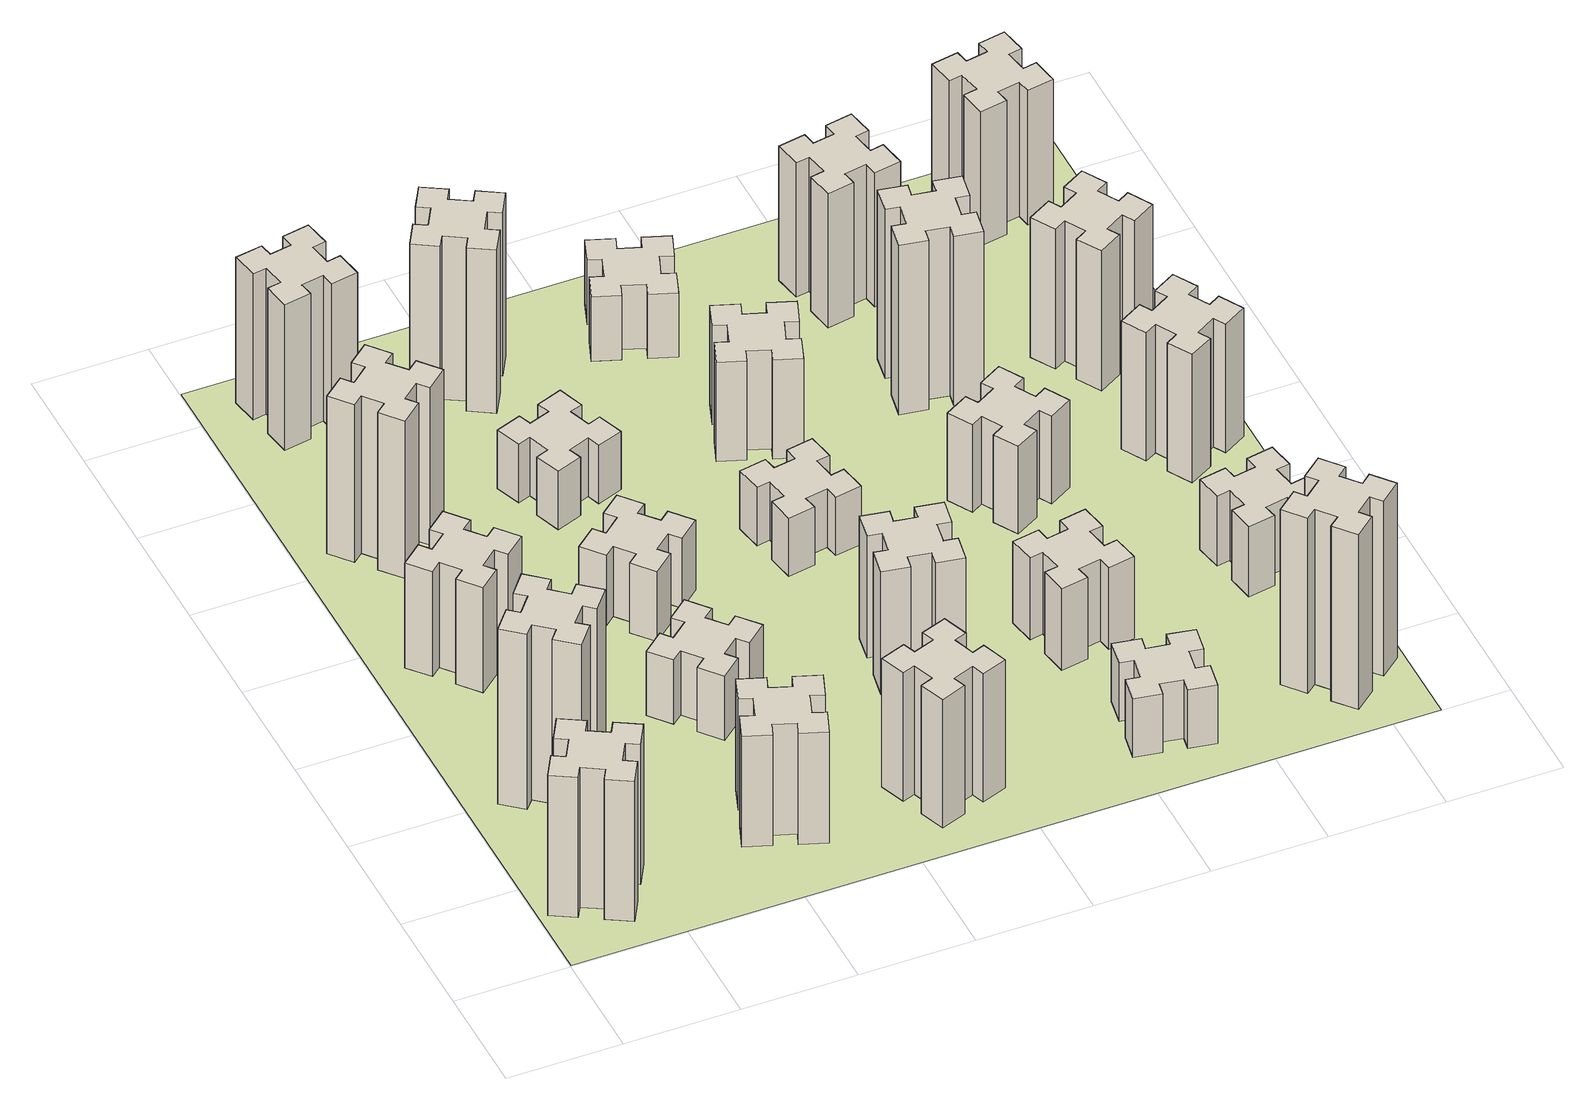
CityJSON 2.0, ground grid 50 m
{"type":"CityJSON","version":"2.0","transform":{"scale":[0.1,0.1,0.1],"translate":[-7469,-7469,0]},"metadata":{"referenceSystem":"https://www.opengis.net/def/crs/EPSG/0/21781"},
"CityObjects":{
"building1":{"type":"Building","attributes":{"class":"1000","function":"1000","usage":"1000","yearOfConstruction":2016,"roofType":"1000","measuredHeight":72,"storeysAboveGround":30,"storeysBelowGround":0},"geometry":[{"type":"Solid","lod":"1","boundaries":[[[[0,1,2,3,4,5,6,7,8,9,10,11,12,13,14,15,16,17,18,19]],[[17,16,20,21]],[[16,15,22,20]],[[15,14,23,22]],[[14,13,24,23]],[[13,12,25,24]],[[12,11,26,25]],[[11,10,27,26]],[[10,9,28,27]],[[9,8,29,28]],[[8,7,30,29]],[[7,6,31,30]],[[6,5,32,31]],[[5,4,33,32]],[[4,3,34,33]],[[3,2,35,34]],[[2,1,36,35]],[[1,0,37,36]],[[0,19,38,37]],[[19,18,39,38]],[[18,17,21,39]],[[24,25,26,27,28,29,30,31,32,33,34,35,36,37,38,39,21,20,22,23]]]]}]},
"building2":{"type":"Building","attributes":{"class":"1000","function":"1000","usage":"1000","yearOfConstruction":2016,"roofType":"1000","measuredHeight":90,"storeysAboveGround":30,"storeysBelowGround":0},"geometry":[{"type":"Solid","lod":"1","boundaries":[[[[40,41,42,43,44,45,46,47,48,49,50,51,52,53,54,55,56,57,58,59]],[[57,56,60,61]],[[56,55,62,60]],[[55,54,63,62]],[[54,53,64,63]],[[53,52,65,64]],[[52,51,66,65]],[[51,50,67,66]],[[50,49,68,67]],[[49,48,69,68]],[[48,47,70,69]],[[47,46,71,70]],[[46,45,72,71]],[[45,44,73,72]],[[44,43,74,73]],[[43,42,75,74]],[[42,41,76,75]],[[41,40,77,76]],[[40,59,78,77]],[[59,58,79,78]],[[58,57,61,79]],[[64,65,66,67,68,69,70,71,72,73,74,75,76,77,78,79,61,60,62,63]]]]}]},
"building3":{"type":"Building","attributes":{"class":"1000","function":"1000","usage":"1000","yearOfConstruction":2016,"roofType":"1000","measuredHeight":54,"storeysAboveGround":30,"storeysBelowGround":0},"geometry":[{"type":"Solid","lod":"1","boundaries":[[[[80,81,82,83,84,85,86,87,88,89,90,91,92,93,94,95,96,97,98,99]],[[97,96,100,101]],[[96,95,102,100]],[[95,94,103,102]],[[94,93,104,103]],[[93,92,105,104]],[[92,91,106,105]],[[91,90,107,106]],[[90,89,108,107]],[[89,88,109,108]],[[88,87,110,109]],[[87,86,111,110]],[[86,85,112,111]],[[85,84,113,112]],[[84,83,114,113]],[[83,82,115,114]],[[82,81,116,115]],[[81,80,117,116]],[[80,99,118,117]],[[99,98,119,118]],[[98,97,101,119]],[[104,105,106,107,108,109,110,111,112,113,114,115,116,117,118,119,101,100,102,103]]]]}]},
"building4":{"type":"Building","attributes":{"class":"1000","function":"1000","usage":"1000","yearOfConstruction":2016,"roofType":"1000","measuredHeight":81,"storeysAboveGround":30,"storeysBelowGround":0},"geometry":[{"type":"Solid","lod":"1","boundaries":[[[[120,121,122,123,124,125,126,127,128,129,130,131,132,133,134,135,136,137,138,139]],[[137,136,140,141]],[[136,135,142,140]],[[135,134,143,142]],[[134,133,144,143]],[[133,132,145,144]],[[132,131,146,145]],[[131,130,147,146]],[[130,129,148,147]],[[129,128,149,148]],[[128,127,150,149]],[[127,126,151,150]],[[126,125,152,151]],[[125,124,153,152]],[[124,123,154,153]],[[123,122,155,154]],[[122,121,156,155]],[[121,120,157,156]],[[120,139,158,157]],[[139,138,159,158]],[[138,137,141,159]],[[144,145,146,147,148,149,150,151,152,153,154,155,156,157,158,159,141,140,142,143]]]]}]},
"building5":{"type":"Building","attributes":{"class":"1000","function":"1000","usage":"1000","yearOfConstruction":2016,"roofType":"1000","measuredHeight":57,"storeysAboveGround":30,"storeysBelowGround":0},"geometry":[{"type":"Solid","lod":"1","boundaries":[[[[160,161,162,163,164,165,166,167,168,169,170,171,172,173,174,175,176,177,178,179]],[[177,176,180,181]],[[176,175,182,180]],[[175,174,183,182]],[[174,173,184,183]],[[173,172,185,184]],[[172,171,186,185]],[[171,170,187,186]],[[170,169,188,187]],[[169,168,189,188]],[[168,167,190,189]],[[167,166,191,190]],[[166,165,192,191]],[[165,164,193,192]],[[164,163,194,193]],[[163,162,195,194]],[[162,161,196,195]],[[161,160,197,196]],[[160,179,198,197]],[[179,178,199,198]],[[178,177,181,199]],[[184,185,186,187,188,189,190,191,192,193,194,195,196,197,198,199,181,180,182,183]]]]}]},
"building6":{"type":"Building","attributes":{"class":"1000","function":"1000","usage":"1000","yearOfConstruction":2016,"roofType":"1000","measuredHeight":75,"storeysAboveGround":30,"storeysBelowGround":0},"geometry":[{"type":"Solid","lod":"1","boundaries":[[[[200,201,202,203,204,205,206,207,208,209,210,211,212,213,214,215,216,217,218,219]],[[217,216,220,221]],[[216,215,222,220]],[[215,214,223,222]],[[214,213,224,223]],[[213,212,225,224]],[[212,211,226,225]],[[211,210,227,226]],[[210,209,228,227]],[[209,208,229,228]],[[208,207,230,229]],[[207,206,231,230]],[[206,205,232,231]],[[205,204,233,232]],[[204,203,234,233]],[[203,202,235,234]],[[202,201,236,235]],[[201,200,237,236]],[[200,219,238,237]],[[219,218,239,238]],[[218,217,221,239]],[[224,225,226,227,228,229,230,231,232,233,234,235,236,237,238,239,221,220,222,223]]]]}]},
"building7":{"type":"Building","attributes":{"class":"1000","function":"1000","usage":"1000","yearOfConstruction":2016,"roofType":"1000","measuredHeight":33,"storeysAboveGround":30,"storeysBelowGround":0},"geometry":[{"type":"Solid","lod":"1","boundaries":[[[[240,241,242,243,244,245,246,247,248,249,250,251,252,253,254,255,256,257,258,259]],[[257,256,260,261]],[[256,255,262,260]],[[255,254,263,262]],[[254,253,264,263]],[[253,252,265,264]],[[252,251,266,265]],[[251,250,267,266]],[[250,249,268,267]],[[249,248,269,268]],[[248,247,270,269]],[[247,246,271,270]],[[246,245,272,271]],[[245,244,273,272]],[[244,243,274,273]],[[243,242,275,274]],[[242,241,276,275]],[[241,240,277,276]],[[240,259,278,277]],[[259,258,279,278]],[[258,257,261,279]],[[264,265,266,267,268,269,270,271,272,273,274,275,276,277,278,279,261,260,262,263]]]]}]},
"building8":{"type":"Building","attributes":{"class":"1000","function":"1000","usage":"1000","yearOfConstruction":2016,"roofType":"1000","measuredHeight":36,"storeysAboveGround":30,"storeysBelowGround":0},"geometry":[{"type":"Solid","lod":"1","boundaries":[[[[280,281,282,283,284,285,286,287,288,289,290,291,292,293,294,295,296,297,298,299]],[[297,296,300,301]],[[296,295,302,300]],[[295,294,303,302]],[[294,293,304,303]],[[293,292,305,304]],[[292,291,306,305]],[[291,290,307,306]],[[290,289,308,307]],[[289,288,309,308]],[[288,287,310,309]],[[287,286,311,310]],[[286,285,312,311]],[[285,284,313,312]],[[284,283,314,313]],[[283,282,315,314]],[[282,281,316,315]],[[281,280,317,316]],[[280,299,318,317]],[[299,298,319,318]],[[298,297,301,319]],[[304,305,306,307,308,309,310,311,312,313,314,315,316,317,318,319,301,300,302,303]]]]}]},
"building9":{"type":"Building","attributes":{"class":"1000","function":"1000","usage":"1000","yearOfConstruction":2016,"roofType":"1000","measuredHeight":66,"storeysAboveGround":30,"storeysBelowGround":0},"geometry":[{"type":"Solid","lod":"1","boundaries":[[[[320,321,322,323,324,325,326,327,328,329,330,331,332,333,334,335,336,337,338,339]],[[337,336,340,341]],[[336,335,342,340]],[[335,334,343,342]],[[334,333,344,343]],[[333,332,345,344]],[[332,331,346,345]],[[331,330,347,346]],[[330,329,348,347]],[[329,328,349,348]],[[328,327,350,349]],[[327,326,351,350]],[[326,325,352,351]],[[325,324,353,352]],[[324,323,354,353]],[[323,322,355,354]],[[322,321,356,355]],[[321,320,357,356]],[[320,339,358,357]],[[339,338,359,358]],[[338,337,341,359]],[[344,345,346,347,348,349,350,351,352,353,354,355,356,357,358,359,341,340,342,343]]]]}]},
"building10":{"type":"Building","attributes":{"class":"1000","function":"1000","usage":"1000","yearOfConstruction":2016,"roofType":"1000","measuredHeight":30,"storeysAboveGround":30,"storeysBelowGround":0},"geometry":[{"type":"Solid","lod":"1","boundaries":[[[[360,361,362,363,364,365,366,367,368,369,370,371,372,373,374,375,376,377,378,379]],[[377,376,380,381]],[[376,375,382,380]],[[375,374,383,382]],[[374,373,384,383]],[[373,372,385,384]],[[372,371,386,385]],[[371,370,387,386]],[[370,369,388,387]],[[369,368,389,388]],[[368,367,390,389]],[[367,366,391,390]],[[366,365,392,391]],[[365,364,393,392]],[[364,363,394,393]],[[363,362,395,394]],[[362,361,396,395]],[[361,360,397,396]],[[360,379,398,397]],[[379,378,399,398]],[[378,377,381,399]],[[384,385,386,387,388,389,390,391,392,393,394,395,396,397,398,399,381,380,382,383]]]]}]},
"building11":{"type":"Building","attributes":{"class":"1000","function":"1000","usage":"1000","yearOfConstruction":2016,"roofType":"1000","measuredHeight":84,"storeysAboveGround":30,"storeysBelowGround":0},"geometry":[{"type":"Solid","lod":"1","boundaries":[[[[400,401,402,403,404,405,406,407,408,409,410,411,412,413,414,415,416,417,418,419]],[[417,416,420,421]],[[416,415,422,420]],[[415,414,423,422]],[[414,413,424,423]],[[413,412,425,424]],[[412,411,426,425]],[[411,410,427,426]],[[410,409,428,427]],[[409,408,429,428]],[[408,407,430,429]],[[407,406,431,430]],[[406,405,432,431]],[[405,404,433,432]],[[404,403,434,433]],[[403,402,435,434]],[[402,401,436,435]],[[401,400,437,436]],[[400,419,438,437]],[[419,418,439,438]],[[418,417,421,439]],[[424,425,426,427,428,429,430,431,432,433,434,435,436,437,438,439,421,420,422,423]]]]}]},
"building12":{"type":"Building","attributes":{"class":"1000","function":"1000","usage":"1000","yearOfConstruction":2016,"roofType":"1000","measuredHeight":63,"storeysAboveGround":30,"storeysBelowGround":0},"geometry":[{"type":"Solid","lod":"1","boundaries":[[[[440,441,442,443,444,445,446,447,448,449,450,451,452,453,454,455,456,457,458,459]],[[457,456,460,461]],[[456,455,462,460]],[[455,454,463,462]],[[454,453,464,463]],[[453,452,465,464]],[[452,451,466,465]],[[451,450,467,466]],[[450,449,468,467]],[[449,448,469,468]],[[448,447,470,469]],[[447,446,471,470]],[[446,445,472,471]],[[445,444,473,472]],[[444,443,474,473]],[[443,442,475,474]],[[442,441,476,475]],[[441,440,477,476]],[[440,459,478,477]],[[459,458,479,478]],[[458,457,461,479]],[[464,465,466,467,468,469,470,471,472,473,474,475,476,477,478,479,461,460,462,463]]]]}]},
"building13":{"type":"Building","attributes":{"class":"1000","function":"1000","usage":"1000","yearOfConstruction":2016,"roofType":"1000","measuredHeight":30,"storeysAboveGround":30,"storeysBelowGround":0},"geometry":[{"type":"Solid","lod":"1","boundaries":[[[[480,481,482,483,484,485,486,487,488,489,490,491,492,493,494,495,496,497,498,499]],[[497,496,500,501]],[[496,495,502,500]],[[495,494,503,502]],[[494,493,504,503]],[[493,492,505,504]],[[492,491,506,505]],[[491,490,507,506]],[[490,489,508,507]],[[489,488,509,508]],[[488,487,510,509]],[[487,486,511,510]],[[486,485,512,511]],[[485,484,513,512]],[[484,483,514,513]],[[483,482,515,514]],[[482,481,516,515]],[[481,480,517,516]],[[480,499,518,517]],[[499,498,519,518]],[[498,497,501,519]],[[504,505,506,507,508,509,510,511,512,513,514,515,516,517,518,519,501,500,502,503]]]]}]},
"building14":{"type":"Building","attributes":{"class":"1000","function":"1000","usage":"1000","yearOfConstruction":2016,"roofType":"1000","measuredHeight":51,"storeysAboveGround":30,"storeysBelowGround":0},"geometry":[{"type":"Solid","lod":"1","boundaries":[[[[520,521,522,523,524,525,526,527,528,529,530,531,532,533,534,535,536,537,538,539]],[[537,536,540,541]],[[536,535,542,540]],[[535,534,543,542]],[[534,533,544,543]],[[533,532,545,544]],[[532,531,546,545]],[[531,530,547,546]],[[530,529,548,547]],[[529,528,549,548]],[[528,527,550,549]],[[527,526,551,550]],[[526,525,552,551]],[[525,524,553,552]],[[524,523,554,553]],[[523,522,555,554]],[[522,521,556,555]],[[521,520,557,556]],[[520,539,558,557]],[[539,538,559,558]],[[538,537,541,559]],[[544,545,546,547,548,549,550,551,552,553,554,555,556,557,558,559,541,540,542,543]]]]}]},
"building15":{"type":"Building","attributes":{"class":"1000","function":"1000","usage":"1000","yearOfConstruction":2016,"roofType":"1000","measuredHeight":33,"storeysAboveGround":30,"storeysBelowGround":0},"geometry":[{"type":"Solid","lod":"1","boundaries":[[[[560,561,562,563,564,565,566,567,568,569,570,571,572,573,574,575,576,577,578,579]],[[577,576,580,581]],[[576,575,582,580]],[[575,574,583,582]],[[574,573,584,583]],[[573,572,585,584]],[[572,571,586,585]],[[571,570,587,586]],[[570,569,588,587]],[[569,568,589,588]],[[568,567,590,589]],[[567,566,591,590]],[[566,565,592,591]],[[565,564,593,592]],[[564,563,594,593]],[[563,562,595,594]],[[562,561,596,595]],[[561,560,597,596]],[[560,579,598,597]],[[579,578,599,598]],[[578,577,581,599]],[[584,585,586,587,588,589,590,591,592,593,594,595,596,597,598,599,581,580,582,583]]]]}]},
"building16":{"type":"Building","attributes":{"class":"1000","function":"1000","usage":"1000","yearOfConstruction":2016,"roofType":"1000","measuredHeight":30,"storeysAboveGround":30,"storeysBelowGround":0},"geometry":[{"type":"Solid","lod":"1","boundaries":[[[[600,601,602,603,604,605,606,607,608,609,610,611,612,613,614,615,616,617,618,619]],[[617,616,620,621]],[[616,615,622,620]],[[615,614,623,622]],[[614,613,624,623]],[[613,612,625,624]],[[612,611,626,625]],[[611,610,627,626]],[[610,609,628,627]],[[609,608,629,628]],[[608,607,630,629]],[[607,606,631,630]],[[606,605,632,631]],[[605,604,633,632]],[[604,603,634,633]],[[603,602,635,634]],[[602,601,636,635]],[[601,600,637,636]],[[600,619,638,637]],[[619,618,639,638]],[[618,617,621,639]],[[624,625,626,627,628,629,630,631,632,633,634,635,636,637,638,639,621,620,622,623]]]]}]},
"building17":{"type":"Building","attributes":{"class":"1000","function":"1000","usage":"1000","yearOfConstruction":2016,"roofType":"1000","measuredHeight":42,"storeysAboveGround":30,"storeysBelowGround":0},"geometry":[{"type":"Solid","lod":"1","boundaries":[[[[640,641,642,643,644,645,646,647,648,649,650,651,652,653,654,655,656,657,658,659]],[[657,656,660,661]],[[656,655,662,660]],[[655,654,663,662]],[[654,653,664,663]],[[653,652,665,664]],[[652,651,666,665]],[[651,650,667,666]],[[650,649,668,667]],[[649,648,669,668]],[[648,647,670,669]],[[647,646,671,670]],[[646,645,672,671]],[[645,644,673,672]],[[644,643,674,673]],[[643,642,675,674]],[[642,641,676,675]],[[641,640,677,676]],[[640,659,678,677]],[[659,658,679,678]],[[658,657,661,679]],[[664,665,666,667,668,669,670,671,672,673,674,675,676,677,678,679,661,660,662,663]]]]}]},
"building18":{"type":"Building","attributes":{"class":"1000","function":"1000","usage":"1000","yearOfConstruction":2016,"roofType":"1000","measuredHeight":45,"storeysAboveGround":30,"storeysBelowGround":0},"geometry":[{"type":"Solid","lod":"1","boundaries":[[[[680,681,682,683,684,685,686,687,688,689,690,691,692,693,694,695,696,697,698,699]],[[697,696,700,701]],[[696,695,702,700]],[[695,694,703,702]],[[694,693,704,703]],[[693,692,705,704]],[[692,691,706,705]],[[691,690,707,706]],[[690,689,708,707]],[[689,688,709,708]],[[688,687,710,709]],[[687,686,711,710]],[[686,685,712,711]],[[685,684,713,712]],[[684,683,714,713]],[[683,682,715,714]],[[682,681,716,715]],[[681,680,717,716]],[[680,699,718,717]],[[699,698,719,718]],[[698,697,701,719]],[[704,705,706,707,708,709,710,711,712,713,714,715,716,717,718,719,701,700,702,703]]]]}]},
"building19":{"type":"Building","attributes":{"class":"1000","function":"1000","usage":"1000","yearOfConstruction":2016,"roofType":"1000","measuredHeight":87,"storeysAboveGround":30,"storeysBelowGround":0},"geometry":[{"type":"Solid","lod":"1","boundaries":[[[[720,721,722,723,724,725,726,727,728,729,730,731,732,733,734,735,736,737,738,739]],[[737,736,740,741]],[[736,735,742,740]],[[735,734,743,742]],[[734,733,744,743]],[[733,732,745,744]],[[732,731,746,745]],[[731,730,747,746]],[[730,729,748,747]],[[729,728,749,748]],[[728,727,750,749]],[[727,726,751,750]],[[726,725,752,751]],[[725,724,753,752]],[[724,723,754,753]],[[723,722,755,754]],[[722,721,756,755]],[[721,720,757,756]],[[720,739,758,757]],[[739,738,759,758]],[[738,737,741,759]],[[744,745,746,747,748,749,750,751,752,753,754,755,756,757,758,759,741,740,742,743]]]]}]},
"building20":{"type":"Building","attributes":{"class":"1000","function":"1000","usage":"1000","yearOfConstruction":2016,"roofType":"1000","measuredHeight":90,"storeysAboveGround":30,"storeysBelowGround":0},"geometry":[{"type":"Solid","lod":"1","boundaries":[[[[760,761,762,763,764,765,766,767,768,769,770,771,772,773,774,775,776,777,778,779]],[[777,776,780,781]],[[776,775,782,780]],[[775,774,783,782]],[[774,773,784,783]],[[773,772,785,784]],[[772,771,786,785]],[[771,770,787,786]],[[770,769,788,787]],[[769,768,789,788]],[[768,767,790,789]],[[767,766,791,790]],[[766,765,792,791]],[[765,764,793,792]],[[764,763,794,793]],[[763,762,795,794]],[[762,761,796,795]],[[761,760,797,796]],[[760,779,798,797]],[[779,778,799,798]],[[778,777,781,799]],[[784,785,786,787,788,789,790,791,792,793,794,795,796,797,798,799,781,780,782,783]]]]}]},
"building21":{"type":"Building","attributes":{"class":"1000","function":"1000","usage":"1000","yearOfConstruction":2016,"roofType":"1000","measuredHeight":69,"storeysAboveGround":30,"storeysBelowGround":0},"geometry":[{"type":"Solid","lod":"1","boundaries":[[[[800,801,802,803,804,805,806,807,808,809,810,811,812,813,814,815,816,817,818,819]],[[817,816,820,821]],[[816,815,822,820]],[[815,814,823,822]],[[814,813,824,823]],[[813,812,825,824]],[[812,811,826,825]],[[811,810,827,826]],[[810,809,828,827]],[[809,808,829,828]],[[808,807,830,829]],[[807,806,831,830]],[[806,805,832,831]],[[805,804,833,832]],[[804,803,834,833]],[[803,802,835,834]],[[802,801,836,835]],[[801,800,837,836]],[[800,819,838,837]],[[819,818,839,838]],[[818,817,821,839]],[[824,825,826,827,828,829,830,831,832,833,834,835,836,837,838,839,821,820,822,823]]]]}]},
"building22":{"type":"Building","attributes":{"class":"1000","function":"1000","usage":"1000","yearOfConstruction":2016,"roofType":"1000","measuredHeight":36,"storeysAboveGround":30,"storeysBelowGround":0},"geometry":[{"type":"Solid","lod":"1","boundaries":[[[[840,841,842,843,844,845,846,847,848,849,850,851,852,853,854,855,856,857,858,859]],[[857,856,860,861]],[[856,855,862,860]],[[855,854,863,862]],[[854,853,864,863]],[[853,852,865,864]],[[852,851,866,865]],[[851,850,867,866]],[[850,849,868,867]],[[849,848,869,868]],[[848,847,870,869]],[[847,846,871,870]],[[846,845,872,871]],[[845,844,873,872]],[[844,843,874,873]],[[843,842,875,874]],[[842,841,876,875]],[[841,840,877,876]],[[840,859,878,877]],[[859,858,879,878]],[[858,857,861,879]],[[864,865,866,867,868,869,870,871,872,873,874,875,876,877,878,879,861,860,862,863]]]]}]},
"building23":{"type":"Building","attributes":{"class":"1000","function":"1000","usage":"1000","yearOfConstruction":2016,"roofType":"1000","measuredHeight":66,"storeysAboveGround":30,"storeysBelowGround":0},"geometry":[{"type":"Solid","lod":"1","boundaries":[[[[880,881,882,883,884,885,886,887,888,889,890,891,892,893,894,895,896,897,898,899]],[[897,896,900,901]],[[896,895,902,900]],[[895,894,903,902]],[[894,893,904,903]],[[893,892,905,904]],[[892,891,906,905]],[[891,890,907,906]],[[890,889,908,907]],[[889,888,909,908]],[[888,887,910,909]],[[887,886,911,910]],[[886,885,912,911]],[[885,884,913,912]],[[884,883,914,913]],[[883,882,915,914]],[[882,881,916,915]],[[881,880,917,916]],[[880,899,918,917]],[[899,898,919,918]],[[898,897,901,919]],[[904,905,906,907,908,909,910,911,912,913,914,915,916,917,918,919,901,900,902,903]]]]}]},
"building24":{"type":"Building","attributes":{"class":"1000","function":"1000","usage":"1000","yearOfConstruction":2016,"roofType":"1000","measuredHeight":72,"storeysAboveGround":30,"storeysBelowGround":0},"geometry":[{"type":"Solid","lod":"1","boundaries":[[[[920,921,922,923,924,925,926,927,928,929,930,931,932,933,934,935,936,937,938,939]],[[937,936,940,941]],[[936,935,942,940]],[[935,934,943,942]],[[934,933,944,943]],[[933,932,945,944]],[[932,931,946,945]],[[931,930,947,946]],[[930,929,948,947]],[[929,928,949,948]],[[928,927,950,949]],[[927,926,951,950]],[[926,925,952,951]],[[925,924,953,952]],[[924,923,954,953]],[[923,922,955,954]],[[922,921,956,955]],[[921,920,957,956]],[[920,939,958,957]],[[939,938,959,958]],[[938,937,941,959]],[[944,945,946,947,948,949,950,951,952,953,954,955,956,957,958,959,941,940,942,943]]]]}]},
"building25":{"type":"Building","attributes":{"class":"1000","function":"1000","usage":"1000","yearOfConstruction":2016,"roofType":"1000","measuredHeight":69,"storeysAboveGround":30,"storeysBelowGround":0},"geometry":[{"type":"Solid","lod":"1","boundaries":[[[[960,961,962,963,964,965,966,967,968,969,970,971,972,973,974,975,976,977,978,979]],[[977,976,980,981]],[[976,975,982,980]],[[975,974,983,982]],[[974,973,984,983]],[[973,972,985,984]],[[972,971,986,985]],[[971,970,987,986]],[[970,969,988,987]],[[969,968,989,988]],[[968,967,990,989]],[[967,966,991,990]],[[966,965,992,991]],[[965,964,993,992]],[[964,963,994,993]],[[963,962,995,994]],[[962,961,996,995]],[[961,960,997,996]],[[960,979,998,997]],[[979,978,999,998]],[[978,977,981,999]],[[984,985,986,987,988,989,990,991,992,993,994,995,996,997,998,999,981,980,982,983]]]]}]},
"landuse1":{"type":"LandUse","attributes":{"name":"plot1","function":"1010"},"geometry":[{"type":"MultiSurface","lod":"1","boundaries":[[[1000,1001,1002,1003]]]}]}
},
"vertices":[
[177,305,0],[264,255,0],[234,203,0],[338,143,0],[398,247,0],[346,277,0],[396,364,0],[448,334,0],[508,438,0],[404,498,0],[374,446,0],[287,496,0],[317,548,0],[213,608,0],[153,504,0],[205,474,0],[155,387,0],[103,417,0],[43,313,0],[147,253,0],[155,387,720],[103,417,720],[205,474,720],[153,504,720],[213,608,720],[317,548,720],[287,496,720],[374,446,720],[404,498,720],[508,438,720],[448,334,720],[396,364,720],[346,277,720],[398,247,720],[338,143,720],[234,203,720],[264,255,720],[177,305,720],[147,253,720],[43,313,720],
[484,1067,0],[408,1132,0],[446,1178,0],[354,1255,0],[277,1163,0],[323,1124,0],[259,1048,0],[213,1086,0],[136,994,0],[228,917,0],[266,963,0],[343,899,0],[304,853,0],[396,776,0],[473,868,0],[427,906,0],[492,983,0],[538,944,0],[615,1036,0],[523,1113,0],[492,983,900],[538,944,900],[427,906,900],[473,868,900],[396,776,900],[304,853,900],[343,899,900],[266,963,900],[228,917,900],[136,994,900],[213,1086,900],[259,1048,900],[323,1124,900],[277,1163,900],[354,1255,900],[446,1178,900],[408,1132,900],[484,1067,900],[523,1113,900],[615,1036,900],
[492,1888,0],[427,1964,0],[473,2003,0],[396,2095,0],[304,2018,0],[343,1972,0],[266,1907,0],[228,1953,0],[136,1876,0],[213,1784,0],[259,1823,0],[323,1746,0],[277,1708,0],[354,1616,0],[446,1693,0],[408,1739,0],[484,1803,0],[523,1757,0],[615,1834,0],[538,1926,0],[484,1803,540],[523,1757,540],[408,1739,540],[446,1693,540],[354,1616,540],[277,1708,540],[323,1746,540],[259,1823,540],[213,1784,540],[136,1876,540],[228,1953,540],[266,1907,540],[343,1972,540],[304,2018,540],[396,2095,540],[473,2003,540],[427,1964,540],[492,1888,540],[538,1926,540],[615,1834,540],
[343,2712,0],[266,2647,0],[228,2693,0],[136,2616,0],[213,2524,0],[259,2563,0],[323,2486,0],[277,2448,0],[354,2356,0],[446,2433,0],[408,2479,0],[484,2543,0],[523,2497,0],[615,2574,0],[538,2666,0],[492,2628,0],[427,2704,0],[473,2743,0],[396,2835,0],[304,2758,0],[427,2704,810],[473,2743,810],[492,2628,810],[538,2666,810],[615,2574,810],[523,2497,810],[484,2543,810],[408,2479,810],[446,2433,810],[354,2356,810],[277,2448,810],[323,2486,810],[259,2563,810],[213,2524,810],[136,2616,810],[228,2693,810],[266,2647,810],[343,2712,810],[304,2758,810],[396,2835,810],
[1202,391,0],[1236,485,0],[1292,464,0],[1333,577,0],[1220,618,0],[1200,562,0],[1106,596,0],[1127,652,0],[1014,693,0],[973,580,0],[1029,560,0],[995,466,0],[939,487,0],[897,374,0],[1010,333,0],[1031,389,0],[1125,355,0],[1104,299,0],[1217,257,0],[1258,370,0],[1125,355,570],[1104,299,570],[1031,389,570],[1010,333,570],[897,374,570],[939,487,570],[995,466,570],[1029,560,570],[973,580,570],[1014,693,570],[1127,652,570],[1106,596,570],[1200,562,570],[1220,618,570],[1333,577,570],[1292,464,570],[1236,485,570],[1202,391,570],[1258,370,570],[1217,257,570],
[492,3405,0],[475,3504,0],[534,3514,0],[513,3632,0],[395,3611,0],[405,3552,0],[307,3535,0],[297,3594,0],[178,3573,0],[199,3455,0],[258,3465,0],[276,3367,0],[217,3357,0],[237,3238,0],[356,3259,0],[345,3318,0],[444,3336,0],[454,3277,0],[572,3297,0],[551,3416,0],[444,3336,750],[454,3277,750],[345,3318,750],[356,3259,750],[237,3238,750],[217,3357,750],[276,3367,750],[258,3465,750],[199,3455,750],[178,3573,750],[297,3594,750],[307,3535,750],[405,3552,750],[395,3611,750],[513,3632,750],[534,3514,750],[475,3504,750],[492,3405,750],[551,3416,750],[572,3297,750],
[1083,1332,0],[1006,1267,0],[968,1313,0],[876,1236,0],[953,1144,0],[999,1183,0],[1063,1106,0],[1017,1068,0],[1094,976,0],[1186,1053,0],[1148,1099,0],[1224,1163,0],[1263,1117,0],[1355,1194,0],[1278,1286,0],[1232,1248,0],[1167,1324,0],[1213,1363,0],[1136,1455,0],[1044,1378,0],[1167,1324,330],[1213,1363,330],[1232,1248,330],[1278,1286,330],[1355,1194,330],[1263,1117,330],[1224,1163,330],[1148,1099,330],[1186,1053,330],[1094,976,330],[1017,1068,330],[1063,1106,330],[999,1183,330],[953,1144,330],[876,1236,330],[968,1313,330],[1006,1267,330],[1083,1332,330],[1044,1378,330],[1136,1455,330],
[1232,1888,0],[1167,1964,0],[1213,2003,0],[1136,2095,0],[1044,2018,0],[1083,1972,0],[1006,1907,0],[968,1953,0],[876,1876,0],[953,1784,0],[999,1823,0],[1063,1746,0],[1017,1708,0],[1094,1616,0],[1186,1693,0],[1148,1739,0],[1224,1803,0],[1263,1757,0],[1355,1834,0],[1278,1926,0],[1224,1803,360],[1263,1757,360],[1148,1739,360],[1186,1693,360],[1094,1616,360],[1017,1708,360],[1063,1746,360],[999,1823,360],[953,1784,360],[876,1876,360],[968,1953,360],[1006,1907,360],[1083,1972,360],[1044,2018,360],[1136,2095,360],[1213,2003,360],[1167,1964,360],[1232,1888,360],[1278,1926,360],[1355,1834,360],
[1765,496,0],[1671,462,0],[1650,518,0],[1537,477,0],[1579,364,0],[1635,385,0],[1669,291,0],[1613,270,0],[1654,157,0],[1767,199,0],[1746,255,0],[1840,289,0],[1860,233,0],[1973,274,0],[1932,387,0],[1876,366,0],[1842,460,0],[1898,480,0],[1857,593,0],[1744,552,0],[1842,460,660],[1898,480,660],[1876,366,660],[1932,387,660],[1973,274,660],[1860,233,660],[1840,289,660],[1746,255,660],[1767,199,660],[1654,157,660],[1613,270,660],[1669,291,660],[1635,385,660],[1579,364,660],[1537,477,660],[1650,518,660],[1671,462,660],[1765,496,660],[1744,552,660],[1857,593,660],
[1106,2475,0],[1200,2509,0],[1220,2453,0],[1333,2494,0],[1292,2607,0],[1236,2586,0],[1202,2680,0],[1258,2700,0],[1217,2813,0],[1104,2772,0],[1125,2716,0],[1031,2682,0],[1010,2738,0],[897,2697,0],[939,2584,0],[995,2605,0],[1029,2511,0],[973,2490,0],[1014,2377,0],[1127,2419,0],[1029,2511,300],[973,2490,300],[995,2605,300],[939,2584,300],[897,2697,300],[1010,2738,300],[1031,2682,300],[1125,2716,300],[1104,2772,300],[1217,2813,300],[1258,2700,300],[1202,2680,300],[1236,2586,300],[1292,2607,300],[1333,2494,300],[1220,2453,300],[1200,2509,300],[1106,2475,300],[1127,2419,300],[1014,2377,300],
[917,3265,0],[1004,3215,0],[974,3163,0],[1078,3103,0],[1138,3207,0],[1086,3237,0],[1136,3324,0],[1188,3294,0],[1248,3398,0],[1144,3458,0],[1114,3406,0],[1027,3456,0],[1057,3508,0],[953,3568,0],[893,3464,0],[945,3434,0],[895,3347,0],[843,3377,0],[783,3273,0],[887,3213,0],[895,3347,840],[843,3377,840],[945,3434,840],[893,3464,840],[953,3568,840],[1057,3508,840],[1027,3456,840],[1114,3406,840],[1144,3458,840],[1248,3398,840],[1188,3294,840],[1136,3324,840],[1086,3237,840],[1138,3207,840],[1078,3103,840],[974,3163,840],[1004,3215,840],[917,3265,840],[887,3213,840],[783,3273,840],
[2055,1047,0],[2072,1145,0],[2131,1135,0],[2152,1253,0],[2034,1274,0],[2024,1215,0],[1925,1232,0],[1936,1291,0],[1817,1312,0],[1797,1194,0],[1856,1184,0],[1838,1085,0],[1779,1096,0],[1758,977,0],[1877,957,0],[1887,1016,0],[1985,998,0],[1975,939,0],[2093,918,0],[2114,1037,0],[1985,998,630],[1975,939,630],[1887,1016,630],[1877,957,630],[1758,977,630],[1779,1096,630],[1838,1085,630],[1856,1184,630],[1797,1194,630],[1817,1312,630],[1936,1291,630],[1925,1232,630],[2024,1215,630],[2034,1274,630],[2152,1253,630],[2131,1135,630],[2072,1145,630],[2055,1047,630],[2114,1037,630],[2093,918,630],
[1972,1925,0],[1955,2024,0],[2014,2034,0],[1993,2152,0],[1875,2131,0],[1885,2072,0],[1787,2055,0],[1777,2114,0],[1658,2093,0],[1679,1975,0],[1738,1985,0],[1756,1887,0],[1697,1877,0],[1717,1758,0],[1836,1779,0],[1825,1838,0],[1924,1856,0],[1934,1797,0],[2052,1817,0],[2031,1936,0],[1924,1856,300],[1934,1797,300],[1825,1838,300],[1836,1779,300],[1717,1758,300],[1697,1877,300],[1756,1887,300],[1738,1985,300],[1679,1975,300],[1658,2093,300],[1777,2114,300],[1787,2055,300],[1885,2072,300],[1875,2131,300],[1993,2152,300],[2014,2034,300],[1955,2024,300],[1972,1925,300],[2031,1936,300],[2052,1817,300],
[2040,2682,0],[1946,2716,0],[1967,2772,0],[1854,2813,0],[1813,2700,0],[1869,2680,0],[1835,2586,0],[1779,2607,0],[1737,2494,0],[1850,2453,0],[1871,2509,0],[1965,2475,0],[1944,2419,0],[2057,2377,0],[2098,2490,0],[2042,2511,0],[2076,2605,0],[2132,2584,0],[2173,2697,0],[2060,2738,0],[2076,2605,510],[2132,2584,510],[2042,2511,510],[2098,2490,510],[2057,2377,510],[1944,2419,510],[1965,2475,510],[1871,2509,510],[1850,2453,510],[1737,2494,510],[1779,2607,510],[1835,2586,510],[1869,2680,510],[1813,2700,510],[1854,2813,510],[1967,2772,510],[1946,2716,510],[2040,2682,510],[2060,2738,510],[2173,2697,510],
[1671,3249,0],[1765,3215,0],[1744,3159,0],[1857,3117,0],[1898,3230,0],[1842,3251,0],[1876,3345,0],[1932,3324,0],[1973,3437,0],[1860,3478,0],[1840,3422,0],[1746,3456,0],[1767,3512,0],[1654,3553,0],[1613,3440,0],[1669,3420,0],[1635,3326,0],[1579,3347,0],[1537,3234,0],[1650,3193,0],[1635,3326,330],[1579,3347,330],[1669,3420,330],[1613,3440,330],[1654,3553,330],[1767,3512,330],[1746,3456,330],[1840,3422,330],[1860,3478,330],[1973,3437,330],[1932,3324,330],[1876,3345,330],[1842,3251,330],[1898,3230,330],[1857,3117,330],[1744,3159,330],[1765,3215,330],[1671,3249,330],[1650,3193,330],[1537,3234,330],
[2596,444,0],[2578,345,0],[2519,356,0],[2498,237,0],[2617,217,0],[2627,276,0],[2725,258,0],[2715,199,0],[2833,178,0],[2854,297,0],[2795,307,0],[2812,405,0],[2871,395,0],[2892,513,0],[2774,534,0],[2764,475,0],[2665,492,0],[2676,551,0],[2557,572,0],[2537,454,0],[2665,492,300],[2676,551,300],[2764,475,300],[2774,534,300],[2892,513,300],[2871,395,300],[2812,405,300],[2795,307,300],[2854,297,300],[2833,178,300],[2715,199,300],[2725,258,300],[2627,276,300],[2617,217,300],[2498,237,300],[2519,356,300],[2578,345,300],[2596,444,300],[2537,454,300],[2557,572,300],
[2625,1132,0],[2527,1115,0],[2517,1174,0],[2398,1153,0],[2419,1035,0],[2478,1045,0],[2496,947,0],[2437,937,0],[2457,818,0],[2576,839,0],[2565,898,0],[2664,916,0],[2674,857,0],[2792,877,0],[2771,996,0],[2712,985,0],[2695,1084,0],[2754,1094,0],[2733,1212,0],[2615,1191,0],[2695,1084,420],[2754,1094,420],[2712,985,420],[2771,996,420],[2792,877,420],[2674,857,420],[2664,916,420],[2565,898,420],[2576,839,420],[2457,818,420],[2437,937,420],[2496,947,420],[2478,1045,420],[2419,1035,420],[2398,1153,420],[2517,1174,420],[2527,1115,420],[2625,1132,420],[2615,1191,420],[2733,1212,420],
[2575,1844,0],[2625,1757,0],[2573,1727,0],[2633,1623,0],[2737,1683,0],[2707,1735,0],[2794,1785,0],[2824,1733,0],[2928,1793,0],[2868,1897,0],[2816,1867,0],[2766,1954,0],[2818,1984,0],[2758,2088,0],[2654,2028,0],[2684,1976,0],[2597,1926,0],[2567,1978,0],[2463,1918,0],[2523,1814,0],[2597,1926,450],[2567,1978,450],[2684,1976,450],[2654,2028,450],[2758,2088,450],[2818,1984,450],[2766,1954,450],[2816,1867,450],[2868,1897,450],[2928,1793,450],[2824,1733,450],[2794,1785,450],[2707,1735,450],[2737,1683,450],[2633,1623,450],[2573,1727,450],[2625,1757,450],[2575,1844,450],[2523,1814,450],[2463,1918,450],
[2627,2496,0],[2725,2478,0],[2715,2419,0],[2833,2398,0],[2854,2517,0],[2795,2527,0],[2812,2625,0],[2871,2615,0],[2892,2733,0],[2774,2754,0],[2764,2695,0],[2665,2712,0],[2676,2771,0],[2557,2792,0],[2537,2674,0],[2596,2664,0],[2578,2565,0],[2519,2576,0],[2498,2457,0],[2617,2437,0],[2578,2565,870],[2519,2576,870],[2596,2664,870],[2537,2674,870],[2557,2792,870],[2676,2771,870],[2665,2712,870],[2764,2695,870],[2774,2754,870],[2892,2733,870],[2871,2615,870],[2812,2625,870],[2795,2527,870],[2854,2517,870],[2833,2398,870],[2715,2419,870],[2725,2478,870],[2627,2496,870],[2617,2437,870],[2498,2457,870],
[3468,259,0],[3544,323,0],[3583,277,0],[3675,354,0],[3598,446,0],[3552,408,0],[3487,484,0],[3533,523,0],[3456,615,0],[3364,538,0],[3403,492,0],[3326,427,0],[3288,473,0],[3196,396,0],[3273,304,0],[3319,343,0],[3383,266,0],[3337,228,0],[3414,136,0],[3506,213,0],[3383,266,900],[3337,228,900],[3319,343,900],[3273,304,900],[3196,396,900],[3288,473,900],[3326,427,900],[3403,492,900],[3364,538,900],[3456,615,900],[3533,523,900],[3487,484,900],[3552,408,900],[3598,446,900],[3675,354,900],[3583,277,900],[3544,323,900],[3468,259,900],[3506,213,900],[3414,136,900],
[2565,3118,0],[2664,3136,0],[2674,3077,0],[2792,3097,0],[2771,3216,0],[2712,3205,0],[2695,3304,0],[2754,3314,0],[2733,3432,0],[2615,3411,0],[2625,3352,0],[2527,3335,0],[2517,3394,0],[2398,3373,0],[2419,3255,0],[2478,3265,0],[2496,3167,0],[2437,3157,0],[2457,3038,0],[2576,3059,0],[2496,3167,690],[2437,3157,690],[2478,3265,690],[2419,3255,690],[2398,3373,690],[2517,3394,690],[2527,3335,690],[2625,3352,690],[2615,3411,690],[2733,3432,690],[2754,3314,690],[2695,3304,690],[2712,3205,690],[2771,3216,690],[2792,3097,690],[2674,3077,690],[2664,3136,690],[2565,3118,690],[2576,3059,690],[2457,3038,690],
[3465,1232,0],[3367,1215,0],[3357,1274,0],[3238,1253,0],[3259,1135,0],[3318,1145,0],[3336,1047,0],[3277,1037,0],[3297,918,0],[3416,939,0],[3405,998,0],[3504,1016,0],[3514,957,0],[3632,977,0],[3611,1096,0],[3552,1085,0],[3535,1184,0],[3594,1194,0],[3573,1312,0],[3455,1291,0],[3535,1184,360],[3594,1194,360],[3552,1085,360],[3611,1096,360],[3632,977,360],[3514,957,360],[3504,1016,360],[3405,998,360],[3416,939,360],[3297,918,360],[3277,1037,360],[3336,1047,360],[3318,1145,360],[3259,1135,360],[3238,1253,360],[3357,1274,360],[3367,1215,360],[3465,1232,360],[3455,1291,360],[3573,1312,360],
[3556,1867,0],[3506,1954,0],[3558,1984,0],[3498,2088,0],[3394,2028,0],[3424,1976,0],[3337,1926,0],[3307,1978,0],[3203,1918,0],[3263,1814,0],[3315,1844,0],[3365,1757,0],[3313,1727,0],[3373,1623,0],[3477,1683,0],[3447,1735,0],[3534,1785,0],[3564,1733,0],[3668,1793,0],[3608,1897,0],[3534,1785,660],[3564,1733,660],[3447,1735,660],[3477,1683,660],[3373,1623,660],[3313,1727,660],[3365,1757,660],[3315,1844,660],[3263,1814,660],[3203,1918,660],[3307,1978,660],[3337,1926,660],[3424,1976,660],[3394,2028,660],[3498,2088,660],[3558,1984,660],[3506,1954,660],[3556,1867,660],[3608,1897,660],[3668,1793,660],
[3456,2507,0],[3406,2594,0],[3458,2624,0],[3398,2728,0],[3294,2668,0],[3324,2616,0],[3237,2566,0],[3207,2618,0],[3103,2558,0],[3163,2454,0],[3215,2484,0],[3265,2397,0],[3213,2367,0],[3273,2263,0],[3377,2323,0],[3347,2375,0],[3434,2425,0],[3464,2373,0],[3568,2433,0],[3508,2537,0],[3434,2425,720],[3464,2373,720],[3347,2375,720],[3377,2323,720],[3273,2263,720],[3213,2367,720],[3265,2397,720],[3215,2484,720],[3163,2454,720],[3103,2558,720],[3207,2618,720],[3237,2566,720],[3324,2616,720],[3294,2668,720],[3398,2728,720],[3458,2624,720],[3406,2594,720],[3456,2507,720],[3508,2537,720],[3568,2433,720],
[3218,3465,0],[3236,3367,0],[3177,3357,0],[3197,3238,0],[3316,3259,0],[3305,3318,0],[3404,3336,0],[3414,3277,0],[3532,3297,0],[3511,3416,0],[3452,3405,0],[3435,3504,0],[3494,3514,0],[3473,3632,0],[3355,3611,0],[3365,3552,0],[3267,3535,0],[3257,3594,0],[3138,3573,0],[3159,3455,0],[3267,3535,690],[3257,3594,690],[3365,3552,690],[3355,3611,690],[3473,3632,690],[3494,3514,690],[3435,3504,690],[3452,3405,690],[3511,3416,690],[3532,3297,690],[3414,3277,690],[3404,3336,690],[3305,3318,690],[3316,3259,690],[3197,3238,690],[3177,3357,690],[3236,3367,690],[3218,3465,690],[3159,3455,690],[3138,3573,690],
[5,3705,0],[3705,3705,0],[3705,5,0],[5,5,0]
]}
